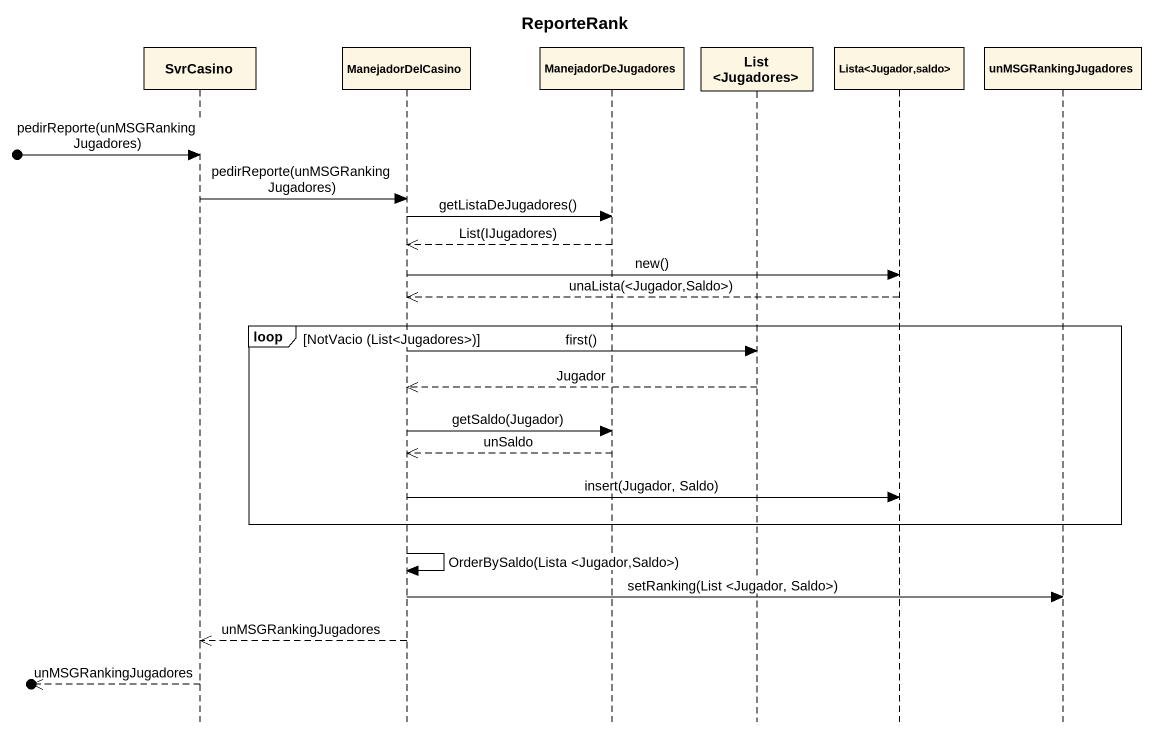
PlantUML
@startuml
title ReporteRank
hide footbox
participant SvrCasino
participant ManejadorDelCasino
participant ManejadorDeJugadores
participant "List <Jugadores>" as List_Jugadores
participant "Lista<Jugador,saldo>" as Lista_Jugador_saldo
participant unMSGRankingJugadores

[o-> SvrCasino : pedirReporte(unMSGRankingJugadores)
SvrCasino -> ManejadorDelCasino : pedirReporte(unMSGRankingJugadores)
ManejadorDelCasino -> ManejadorDeJugadores : getListaDeJugadores()
ManejadorDeJugadores -->> ManejadorDelCasino : List(IJugadores)
ManejadorDelCasino -> Lista_Jugador_saldo : new()
Lista_Jugador_saldo -->> ManejadorDelCasino : unaLista(<Jugador,Saldo>)
loop NotVacio (List<Jugadores>)
  ManejadorDelCasino -> List_Jugadores : first()
  List_Jugadores -->> ManejadorDelCasino : Jugador
  ManejadorDelCasino -> ManejadorDeJugadores : getSaldo(Jugador)
  ManejadorDeJugadores -->> ManejadorDelCasino : unSaldo
  ManejadorDelCasino -> Lista_Jugador_saldo : insert(Jugador, Saldo)
end
ManejadorDelCasino -> ManejadorDelCasino : OrderBySaldo(Lista <Jugador,Saldo>)
ManejadorDelCasino -> unMSGRankingJugadores : setRanking(List <Jugador, Saldo>)
ManejadorDelCasino -->> SvrCasino : unMSGRankingJugadores
[o<<-- SvrCasino : unMSGRankingJugadores
@enduml
